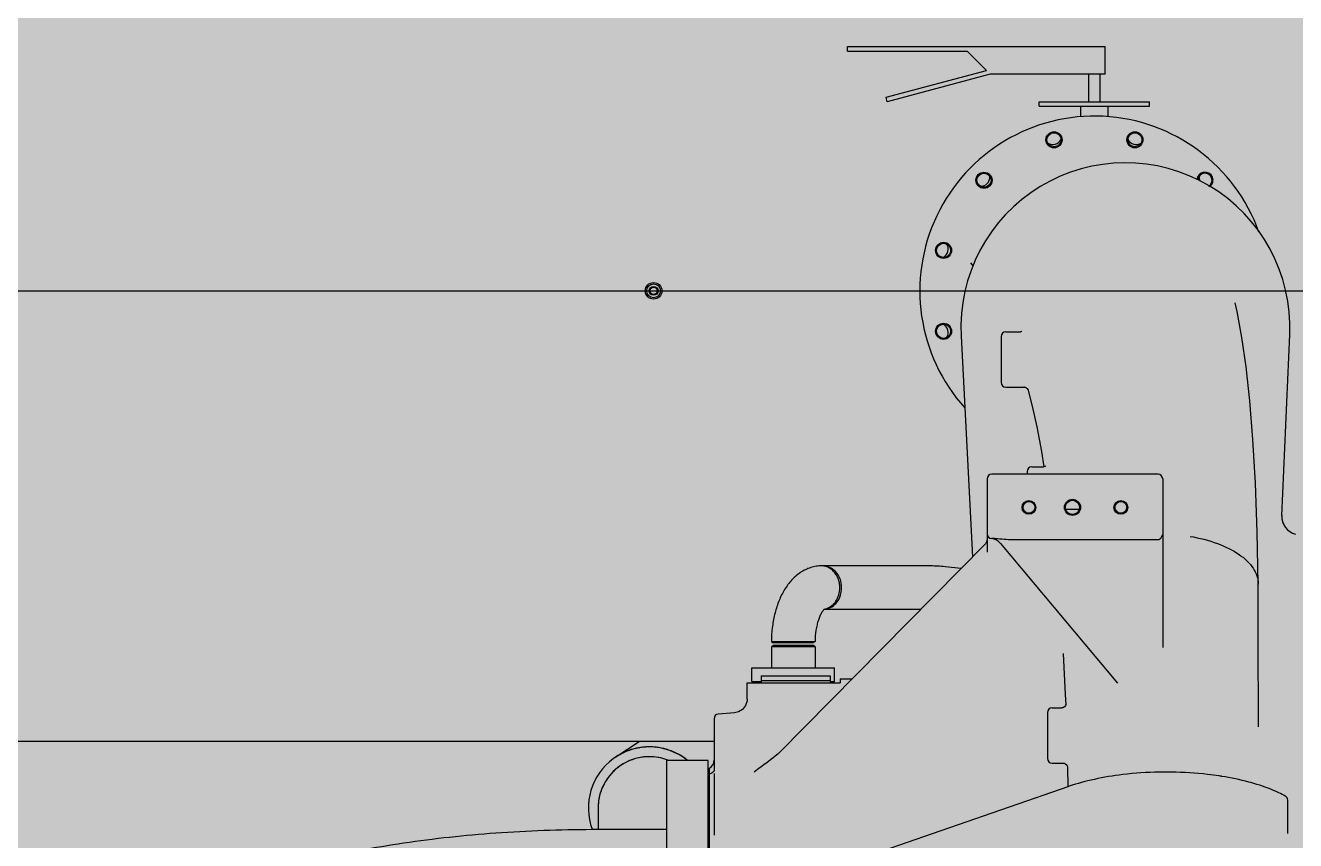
# Model space of a CAD drawing. Extents: x -18489 to 195597, y -1599 to 112111.
# Drawn here: x -16945.8 to -16770.5, y 2529.6 to 2642 of the extents above; entities that cross this region are included whole.
import ezdxf

# ---------------------------------------------------------------- set-up
doc = ezdxf.new("R2010")
doc.units = 0
doc.header["$LTSCALE"] = 100
for name, color, linetype in [('188K-SM-03-F10-MECH-EQ-Y2257103$0$0 Xref', 8, 'Continuous'), ('188K-SM-03-F10-MECH-EQ-Y2257103$0$M-EQU-FOUNDATION', 8, 'Continuous'), ('188K-SM-03-F10-MECH-EQ-Y2257103$0$Micron CUP L10 HVAC EQU$0$M-MECH-EQU', 136, 'Continuous'), ('188K-SM-03-F10-MECH-EQ-Y2257103$0$Micron CUP L10 HVAC EQU$0$M-PHASE1 AREA', 252, 'Continuous')]:
    doc.layers.add(name, color=color, linetype=linetype)
pattern_1 = [(50, (4473.52, 709.2), (54.6554, -4.78173), [5.715, -62.865]), (355, (4473.52, 709.2), (-10.57303, 57.31705), [4.572, -50.29218]), (100.45144, (4478.076, 708.8), (44.08237, 52.53533), [4.857, -53.42707]), (46.1842, (4473.52, 724.44), (81.32371, -12.6127), [8.5725, -94.2975]), (96.63556, (4480.3, 723.39), (71.22124, 74.22784), [7.2855, -80.14068]), (351.18415, (4473.52, 724.44), (71.22124, 74.22784), [6.858, -75.43792]), (21, (4481.14, 720.63), (45.48432, -30.67956), [5.715, -62.865]), (326, (4481.14, 720.63), (18.54061, 55.25639), [4.572, -50.292]), (71.45144, (4484.93, 718.07), (64.02493, 24.57683), [4.857, -53.42698]), (37.5, (4473.521, 709.2), (0.926581, 25.366512), [0, -49.6824, 0, -51.054, 0, -50.4825]), (7.5, (4473.52, 709.2), (20.0459, 30.054172), [0, -29.1084, 0, -48.5394, 0, -19.2405]), (327.5, (4456.529, 709.2), (40.677179, -1.718623), [0, -19.05, 0, -59.436, 0, -78.867]), (317.5, (4448.91, 709.2), (44.438754, 7.62795), [0, -24.765, 0, -39.4716, 0, -56.007])]

# ---------------------------------------------------------------- blocks, each defined once
blk = doc.blocks.new('188K-SM-03-F10-MECH-EQ-Y2257103$0$Micron CUP L10 HVAC EQU$0$A$C0c53ceb0')
at = {"layer": '188K-SM-03-F10-MECH-EQ-Y2257103$0$Micron CUP L10 HVAC EQU$0$M-PHASE1 AREA'}
for p, q in [((-6891.54736, 17210.47651), (-6891.54736, 17216.81982)), ((-6891.54736, 17216.81982), (-6536.32157, 17216.81982)), ((-6536.32157, 17178.75992), (-6536.32157, 17216.81982)), ((-6891.5451, 17210.47651), (-6726.6211, 17210.47651)), ((-6726.6211, 17210.47651), (-6700.08381, 17183.93922)), ((-6838.58449, 17146.82807), (-6700.08381, 17183.93922)), ((-6694.90451, 17178.75992), (-6836.94279, 17140.70088)), ((-6536.32157, 17178.75992), (-6694.90451, 17178.75992)), ((-6558.80164, 17140.70001), (-6558.80164, 17178.75992)), ((-6542.94335, 17140.70001), (-6542.94335, 17178.75992)), ((-6836.94602, 17140.70001), (-6838.58779, 17146.82719)), ((-6626.99231, 17134.3567), (-6626.99231, 17140.70001)), ((-6626.99231, 17140.70001), (-6474.75268, 17140.70001)), ((-6626.99231, 17134.3567), (-6474.75268, 17134.3567)), ((-6569.90245, 17119.88136), (-6569.90245, 17134.3567)), ((-6531.84254, 17119.88121), (-6531.84254, 17134.3567)), ((-6474.75268, 17134.3567), (-6474.75268, 17140.70001)), ((-6722.17334, 16918.57491), (-6718.21681, 16913.71284)), ((-8809.19869, 16879.86279), (-3683.5878, 16879.86279)), ((-6356.85535, 16863.3794), (-6356.84452, 16863.33432)), ((-6354.08388, 16851.24526), (-6356.85533, 16863.37944)), ((-6347.32954, 16815.57531), (-6354.08388, 16851.24526)), ((-6735.04364, 16817.48497), (-6719.084, 16512.95691)), ((-6679.76628, 16816.93708), (-6679.76628, 16753.5039)), ((-6673.42296, 16823.2804), (-6653.14525, 16823.2804)), ((-6652.31219, 16823.36744), (-6653.14501, 16823.27929)), ((-6651.47404, 16823.66777), (-6652.31219, 16823.36744)), ((-6651.16802, 16823.86628), (-6651.47404, 16823.66777)), ((-6651.23729, 16823.79086), (-6651.16802, 16823.86628)), ((-6341.47543, 16774.91361), (-6347.32954, 16815.57531)), ((-6292.29484, 16569.68996), (-6281.38945, 16819.46442)), ((-6336.40569, 16728.17397), (-6341.47543, 16774.91361)), ((-6673.42296, 16747.16058), (-6648.4242, 16747.16058)), ((-6648.00057, 16747.14763), (-6648.4242, 16747.16184)), ((-6648.00057, 16747.14763), (-6647.11669, 16747.02546)), ((-6645.94515, 16746.657), (-6648.00057, 16747.14763)), ((-6647.11669, 16747.02546), (-6645.73575, 16746.56351)), ((-6645.73575, 16746.56351), (-6644.55817, 16745.84673)), ((-6644.55817, 16745.84673), (-6643.61681, 16744.9554)), ((-6643.61681, 16744.9554), (-6642.92535, 16743.97783)), ((-6642.92535, 16743.97783), (-6642.52652, 16743.14756)), ((-6642.52652, 16743.14756), (-6642.37152, 16742.70321)), ((-6642.37152, 16742.70321), (-6642.33456, 16742.57573)), ((-6642.33466, 16742.57922), (-6636.79414, 16720.79351)), ((-6332.16604, 16674.81649), (-6336.40569, 16728.17397)), ((-6636.79414, 16720.79351), (-6630.55565, 16692.22898)), ((-6630.55565, 16692.22898), (-6624.19829, 16658.12387)), ((-6328.83485, 16614.46741), (-6332.16604, 16674.81649)), ((-6624.19829, 16658.12387), (-6620.8683, 16637.09159)), ((-6618.60546, 16637.91531), (-6620.69889, 16637.06757)), ((-6618.14723, 16638.37918), (-6618.60546, 16637.91531)), ((-6618.47242, 16637.48439), (-6618.14723, 16638.37918)), ((-6699.06071, 16620.54796), (-6699.06071, 16519.46347)), ((-6463.08929, 16626.89128), (-6692.71739, 16626.89128)), ((-6643.8253, 16630.69727), (-6643.8253, 16626.89128)), ((-6637.48198, 16637.04059), (-6621.19042, 16637.04059)), ((-6620.69889, 16637.06757), (-6621.13141, 16637.04008)), ((-6456.74597, 16620.54796), (-6456.74597, 16388.14428)), ((-6326.41123, 16547.03773), (-6328.83485, 16614.46741)), ((-6572.06094, 16578.04773), (-6590.42806, 16578.04773)), ((-6699.68759, 16533.53366), (-6701.48741, 16530.75885)), ((-6699.06071, 16536.66586), (-6699.68759, 16533.53366)), ((-6689.79563, 16538.08483), (-6692.71739, 16538.08483)), ((-6463.09012, 16536.39713), (-6663.9029, 16536.39732)), ((-6324.86341, 16476.16707), (-6326.41123, 16547.03773)), ((-6986.5488, 16242.37058), (-6701.48866, 16530.7576)), ((-6680.78624, 16531.42551), (-6519.21806, 16338.87605)), ((-6928.09875, 16500.55629), (-6928.82184, 16500.54439)), ((-6777.15206, 16500.40952), (-6925.5037, 16500.40952)), ((-6734.87516, 16496.98145), (-6757.04024, 16499.26793)), ((-6324.89955, 16392.51965), (-6324.85943, 16475.42051)), ((-6324.86341, 16476.16707), (-6324.85943, 16475.42051)), ((-6790.73206, 16440.47266), (-6924.17247, 16440.47266)), ((-6996.86175, 16396.14419), (-6994.48608, 16394.32128)), ((-6996.86175, 16396.14419), (-6996.76742, 16396.14346)), ((-6996.8617, 16396.14419), (-6982.40226, 16396.13948)), ((-6938.99513, 16394.32128), (-6994.48568, 16394.32128)), ((-6989.62237, 16396.13991), (-6959.56762, 16396.1422)), ((-6982.40226, 16396.13948), (-6936.5951, 16396.16263)), ((-6959.56762, 16396.1422), (-6943.75502, 16396.14895)), ((-6943.75502, 16396.14895), (-6938.86333, 16396.15424)), ((-6936.59507, 16396.1626), (-6938.99473, 16394.32128)), ((-6938.86333, 16396.15424), (-6936.68542, 16396.16083)), ((-6936.68542, 16396.16083), (-6936.59507, 16396.1626)), ((-6324.64282, 16291.21307), (-6324.89955, 16392.51965)), ((-6996.87116, 16388.77433), (-6993.77562, 16391.14962)), ((-6996.87116, 16388.77433), (-6996.87116, 16359.9405)), ((-6936.60965, 16388.77433), (-6996.87116, 16388.77433)), ((-6993.77528, 16391.14962), (-6939.70553, 16391.14962)), ((-6936.60965, 16388.77433), (-6939.70518, 16391.14962)), ((-6936.60965, 16388.77433), (-6936.60965, 16359.9405)), ((-6594.16157, 16379.68827), (-6594.14999, 16379.49973)), ((-6594.15024, 16379.50374), (-6591.18979, 16323.02772)), ((-7023.83026, 16340.91054), (-7023.83026, 16359.9405)), ((-7023.8301, 16359.9405), (-6909.65071, 16359.9405)), ((-6909.65055, 16340.91054), (-6909.65055, 16359.9405)), ((-7023.8301, 16340.91054), (-7010.94064, 16340.91054)), ((-7010.94064, 16348.9271), (-7010.94064, 16339.41212)), ((-7010.94064, 16348.9271), (-6915.79088, 16348.9271)), ((-7010.94064, 16342.58378), (-6915.79088, 16342.58378)), ((-6915.79088, 16348.9271), (-6915.79088, 16339.41212)), ((-6915.79088, 16340.91054), (-6909.65071, 16340.91054)), ((-6901.70871, 16344.74051), (-6901.70871, 16339.41212)), ((-6901.70871, 16344.74051), (-6885.35983, 16344.74051)), ((-7030.17358, 16338.39719), (-7030.09186, 16339.41212)), ((-7030.17358, 16316.73887), (-7030.17358, 16338.39719)), ((-7030.09186, 16339.41212), (-6901.70871, 16339.41212)), ((-6591.18979, 16323.02772), (-6590.62098, 16309.12934)), ((-7032.37502, 16307.85333), (-7036.46827, 16302.59823)), ((-7030.34364, 16314.19718), (-7032.37502, 16307.85333)), ((-7030.17314, 16316.73887), (-7030.34364, 16314.19718)), ((-6594.52369, 16304.91726), (-6596.28711, 16304.64943)), ((-6592.18503, 16306.29275), (-6594.52369, 16304.91726)), ((-6590.90743, 16308.13102), (-6592.18503, 16306.29275)), ((-6590.61644, 16309.14515), (-6590.90743, 16308.13102)), ((-6590.61342, 16309.0719), (-6590.61644, 16309.14515)), ((-6590.60952, 16308.8507), (-6590.60878, 16308.83127)), ((-7076.00965, 16289.65258), (-7076.00965, 16217.7426)), ((-7047.69366, 16297.76925), (-7070.16944, 16295.98102)), ((-7042.12182, 16299.07577), (-7047.69365, 16297.76919)), ((-7036.46827, 16302.59823), (-7042.12182, 16299.07577)), ((-6615.75722, 16298.30742), (-6615.75722, 16234.87425)), ((-6609.4139, 16304.65074), (-6596.2879, 16304.65074)), ((-6324.65784, 16278.66907), (-6324.64282, 16291.21307)), ((-7076.00965, 16258.21766), (-8371.65441, 16258.21766)), ((-7211.39372, 16237.07827), (-7179.11759, 16258.21766)), ((-7004.96245, 16227.96709), (-6987.44991, 16241.57093)), ((-6986.54865, 16242.37072), (-6987.44983, 16241.57098)), ((-7141.0308, 16232.33492), (-7083.94094, 16232.33492)), ((-7141.0308, 15534.56999), (-7141.0308, 16232.33485)), ((-7083.94094, 15534.56999), (-7083.94094, 16232.33485)), ((-7082.3664, 15545.57249), (-7082.3664, 16221.3364)), ((-7076.01105, 16217.72537), (-7076.4243, 16216.87961)), ((-7076.00959, 16217.77797), (-7076.01105, 16217.72537)), ((-7015.92358, 16219.56421), (-7020.46544, 16216.11726)), ((-7008.99596, 16224.85386), (-7015.92358, 16219.56421)), ((-7004.96245, 16227.96709), (-7008.99596, 16224.85386)), ((-6609.4139, 16228.53093), (-6594.13297, 16228.53093)), ((-6594.1311, 16228.53229), (-6592.27644, 16228.24298)), ((-6592.27644, 16228.24298), (-6589.78345, 16226.70651)), ((-6589.78345, 16226.70651), (-6588.53371, 16224.78315)), ((-6588.53371, 16224.78315), (-6588.25642, 16223.73323)), ((-6588.25642, 16223.73323), (-6588.24646, 16223.64996)), ((-6588.24696, 16223.65455), (-6587.75874, 16195.7828)), ((-7079.38323, 16214.39421), (-7082.3664, 16213.0994)), ((-7078.92543, 16214.65973), (-7079.38323, 16214.39421)), ((-7078.35925, 16215.03985), (-7078.9456, 16214.64728)), ((-7076.4243, 16216.87961), (-7078.35925, 16215.03985)), ((-7076.00965, 16214.30796), (-7076.00965, 16129.08796)), ((-7020.46537, 16216.11728), (-7020.69477, 16215.95372)), ((-7082.35261, 16191.12833), (-7083.94094, 16191.12833)), ((-6931.29708, 16077.4099), (-6585.83538, 16196.44553)), ((-7236.00085, 16166.675), (-7236.00085, 16137.18516)), ((-6284.2181, 16131.41745), (-6284.2181, 16177.38721)), ((-7244.64023, 16137.17185), (-7238.00938, 16137.18516)), ((-7238.00938, 16137.18516), (-7141.0308, 16137.18516))]:
    blk.add_line(p, q, dxfattribs=at)
for centre, radius in [((-6606.69273, 17088.18672), 11.10081), ((-6606.69273, 17088.18672), 9.71796), ((-6495.05227, 17088.18672), 11.10081), ((-6495.05227, 17088.18672), 9.71796), ((-6703.3762, 17032.36649), 11.10081), ((-6703.3762, 17032.36649), 9.71796), ((-6759.19643, 16935.68302), 11.10081), ((-6759.19643, 16935.68302), 9.71796), ((-7159.43142, 16879.86279), 11.4879), ((-7159.43142, 16879.86279), 9.51498), ((-7159.43142, 16879.86279), 6.17839), ((-7159.43142, 16879.86279), 5.67682), ((-7159.43142, 16879.86279), 5.29033), ((-7159.43142, 16879.86279), 4.90973), ((-6759.19643, 16824.04256), 11.10081), ((-6759.19643, 16824.04256), 9.71796), ((-6641.35358, 16581.21939), 9.51498), ((-6641.35358, 16581.21939), 8.13213), ((-6581.2443, 16581.21939), 11.10081), ((-6581.2443, 16581.21939), 9.71796), ((-6514.48723, 16581.21939), 9.51498), ((-6514.48723, 16581.21939), 8.13213)]:
    blk.add_circle(centre, radius, dxfattribs=at)
for centre, radius, start, end in [((-6550.8725, 16879.86279), 241.04607, 19.67306152, 222.01496328), ((-6608.3345, 17094.31389), 12.68664, 237.24435671, 332.75501234), ((-6493.4105, 17094.31389), 12.68664, 207.24498766, 302.75564329), ((-6508.26408, 16829.36998), 227.09077, 357.5, 183), ((-6398.3688, 17032.36649), 11.10081, 305.31513384, 174.77127718), ((-6398.3688, 17032.36649), 9.71796, 301.43586892, 177.33330652), ((-6707.8616, 17036.85189), 12.68664, 267.24483742, 2.75513962), ((-6393.88339, 17036.85189), 12.68664, 177.24486038, 203.56872399), ((-6765.3236, 16937.32479), 12.68664, 297.24486047, 32.75509564), ((-6765.3236, 16822.40079), 12.68664, 327.24490436, 62.75513953), ((-6673.42296, 16816.93708), 6.34332, 90, 180), ((-6673.42296, 16753.5039), 6.34332, 180, 270), ((-6692.71739, 16620.54796), 6.34332, 90, 180), ((-6637.48198, 16630.69727), 6.34332, 90, 180), ((-6463.08929, 16620.54796), 6.34332, 0, 90), ((-6266.80923, 16568.59819), 25.50898, 177.54703661, 194.21043273), ((-6266.9406, 16568.70035), 25.37327, 177.5, 255.51083689), ((-6267.02073, 16568.56432), 25.29565, 194.2536509, 197.16283929), ((-6266.89514, 16568.61069), 25.42933, 197.17917334, 210.56801656), ((-6692.71739, 16544.42815), 6.34332, 180, 270), ((-6695.36403, 16519.19329), 19.02995, 40, 82.67919228), ((-6689.83849, 16501.79654), 36.28841, 86.03236377, 89.93233468), ((-6610.92386, 16641.62894), 183.27011, 326.23455387, 326.67385966), ((-6463.08929, 16544.42815), 6.34332, 326.6364995, 0), ((-6928.16501, 16462.5852), 22.3157, 280.81733248, 282.53403934), ((-7069.66634, 16289.65769), 6.34332, 94.549, 180), ((-6609.4139, 16298.30742), 6.34332, 90, 180), ((-7165.4251, 16166.71405), 84.04896, 51.45713016, 200.5775815), ((-7165.4251, 16166.71405), 70.57575, 68.7628907, 180), ((-7165.26266, 16166.64472), 84.19585, 118.83619751, 123.22314305), ((-7165.22008, 16166.54629), 84.30262, 111.09416367, 118.82928079), ((-7165.27566, 16166.6712), 84.16607, 107.82059027, 111.08946635), ((-7165.2323, 16166.53456), 84.30942, 103.28786319, 107.82022417), ((-7165.26053, 16166.64079), 84.19955, 99.42047787, 103.28578451), ((-7165.23886, 16166.50394), 84.33811, 95.53346404, 99.41978337), ((-7165.25106, 16166.61292), 84.22845, 91.28185913, 95.53235012), ((-7165.25088, 16166.5418), 84.29956, 90.12045476, 91.28089915), ((-7165.25088, 16166.49956), 84.3418, 87.99529832, 90.12039383), ((-7165.4245, 16166.69849), 70.56315, 69.60055185, 90.00048994), ((-7165.24828, 16166.58367), 84.25765, 83.26302024, 87.99506436), ((-7165.25567, 16166.54779), 84.29415, 81.23656794, 83.26089795), ((-7165.23586, 16166.6431), 84.19694, 61.63433711, 81.24000892), ((-7165.19744, 16166.72344), 84.10799, 61.25099112, 61.63136309), ((-7165.18903, 16166.74929), 84.08128, 54.53158801, 61.24754211), ((-7165.1793, 16166.76884), 84.05972, 53.82950208, 54.52925997), ((-7165.13573, 16166.82778), 83.98641, 51.33661504, 53.82976437), ((-6609.4139, 16234.87425), 6.34332, 180, 270), ((-7165.44911, 16166.63661), 70.62972, 68.8695991, 69.59933703), ((-7088.69629, 16232.33692), 12.68664, 299.93000415, 0), ((-6443.23403, 15785.78498), 429.82883, 81.04035308, 81.38552539), ((-6442.47617, 15790.60656), 424.94806, 80.85889677, 81.04004368), ((-6290.56163, 16177.38704), 6.34353, 0.00150957, 61.17503896)]:
    blk.add_arc(centre, radius, start, end, dxfattribs=at)
for points, knots in [([(-6663.9029, 16536.39732), (-6667.81647, 16536.39635), (-6675.64429, 16536.83193), (-6683.4219, 16537.73336), (-6687.32759, 16537.99797)], [0, 0, 0, 0, 0.4999315167, 1, 1, 1, 1]), ([(-6459.53754, 16538.49587), (-6460.22776, 16537.70364), (-6461.32806, 16536.68479), (-6462.73661, 16536.39702), (-6463.09012, 16536.39713)], [0, 0, 0, 0, 0.7482566958, 1, 1, 1, 1]), ([(-6418.89178, 16541.20287), (-6406.05935, 16539.03014), (-6382.45459, 16533.111), (-6355.95709, 16520.47838), (-6340.05287, 16507.74913), (-6331.59387, 16497.83396), (-6326.25676, 16487.24032), (-6324.92187, 16479.76821), (-6324.86341, 16476.16707)], [0, 0, 0, 0, 0.3194013858, 0.5942236481, 0.7120770994, 0.8170812019, 0.9116133441, 1, 1, 1, 1]), ([(-6928.82184, 16500.54439), (-6931.48005, 16500.45691), (-6936.786, 16499.86171), (-6944.49189, 16497.75519), (-6951.78267, 16494.53686), (-6958.54388, 16490.3393), (-6964.72196, 16485.2963), (-6972.21829, 16477.54956), (-6980.17459, 16466.15126), (-6987.47075, 16450.59449), (-6992.73516, 16433.43519), (-6995.98702, 16415.10998), (-6996.79594, 16402.5131), (-6996.86175, 16396.1442)], [0, 0, 0, 0, 0.0582917483, 0.1164540619, 0.1744438709, 0.2323424206, 0.2903539103, 0.348784375, 0.4681587537, 0.5929532698, 0.7239948362, 0.8604047949, 1, 1, 1, 1]), ([(-6902.4731, 16467.72817), (-6902.31369, 16469.80278), (-6902.36286, 16473.97588), (-6903.52961, 16480.07586), (-6905.74206, 16485.77362), (-6908.91195, 16490.82629), (-6912.9117, 16495.01791), (-6917.57949, 16498.16243), (-6922.71448, 16500.11401), (-6926.31791, 16500.55629), (-6928.09875, 16500.55629)], [0, 0, 0, 0, 0.1340698185, 0.2672574981, 0.3981429229, 0.5256355646, 0.6491537939, 0.7687690772, 0.8852530029, 1, 1, 1, 1]), ([(-6900.03778, 16467.41395), (-6899.34637, 16475.38688), (-6903.05744, 16491.74781), (-6918.36827, 16500.40797), (-6925.5037, 16500.4094)], [0, 0, 0, 0, 0.5286502681, 1, 1, 1, 1]), ([(-6924.07519, 16440.51939), (-6918.01068, 16440.9169), (-6905.42423, 16447.7438), (-6900.61943, 16460.70673), (-6900.03778, 16467.41395)], [0, 0, 0, 0, 0.4744386119, 1, 1, 1, 1]), ([(-6923.32207, 16440.80135), (-6921.95095, 16441.10615), (-6919.23508, 16441.9852), (-6915.43235, 16444.03852), (-6911.96582, 16446.77966), (-6908.92614, 16450.13301), (-6906.38918, 16454.01173), (-6903.74766, 16459.77321), (-6902.71894, 16464.52894), (-6902.4731, 16467.72817)], [0, 0, 0, 0, 0.1158501219, 0.2338640861, 0.3546685669, 0.4785826559, 0.6055855843, 0.7353508664, 1, 1, 1, 1]), ([(-6923.95393, 16440.70417), (-6924.1858, 16440.48262), (-6924.718, 16439.91972), (-6925.57223, 16438.87067), (-6926.56638, 16437.45982), (-6928.11305, 16434.93426), (-6930.05936, 16430.97611), (-6932.16043, 16425.36933), (-6933.97205, 16418.85941), (-6935.87946, 16409.0805), (-6936.51211, 16401.38847), (-6936.59505, 16396.16263)], [0, 0, 0, 0, 0.0204150922, 0.0492502283, 0.0860533451, 0.1301973803, 0.2376650337, 0.3662022205, 0.5108566074, 0.6672902799, 1, 1, 1, 1]), ([(-6923.416, 16441.16496), (-6923.47408, 16441.12457), (-6923.65868, 16440.97669), (-6923.83428, 16440.8185), (-6923.95393, 16440.70417)], [0, 0, 0, 0, 0.2994416963, 1, 1, 1, 1]), ([(-7165.4251, 16237.26164), (-7170.03741, 16237.26164), (-7179.28733, 16236.35157), (-7192.60867, 16232.30796), (-7204.89053, 16225.7427), (-7215.65391, 16216.90712), (-7224.48691, 16206.14174), (-7231.04987, 16193.85862), (-7235.09115, 16180.53684), (-7236.00085, 16171.2871), (-7236.00085, 16166.675)], [0, 0, 0, 0, 0.1250048469, 0.2500020188, 0.37500258, 0.5000020168, 0.6250026798, 0.7500014707, 0.8750006225, 1, 1, 1, 1]), ([(-6511.91204, 16212.61189), (-6525.05098, 16211.03179), (-6550.01472, 16206.95086), (-6574.46714, 16200.36269), (-6585.83538, 16196.44553)], [0, 0, 0, 0, 0.5239416498, 1, 1, 1, 1]), ([(-6444.54693, 16216.06423), (-6450.23447, 16216.14795), (-6472.7291, 16216.10759), (-6495.2266, 16214.6185), (-6511.91204, 16212.61189)], [0, 0, 0, 0, 0.252876259, 1, 1, 1, 1]), ([(-6378.85206, 16210.76473), (-6384.15048, 16211.56745), (-6405.94137, 16214.45605), (-6427.92868, 16215.81962), (-6444.54693, 16216.06423)], [0, 0, 0, 0, 0.2438190511, 1, 1, 1, 1]), ([(-6326.71515, 16199.11429), (-6330.45773, 16200.27171), (-6346.32905, 16204.82108), (-6362.5362, 16208.15768), (-6374.96621, 16210.15782)], [0, 0, 0, 0, 0.237315929, 1, 1, 1, 1]), ([(-6287.49494, 16182.94008), (-6290.34824, 16184.51577), (-6302.96785, 16190.94611), (-6316.30526, 16195.89497), (-6326.71515, 16199.11429)], [0, 0, 0, 0, 0.2302568287, 1, 1, 1, 1]), ([(-7998.53039, 15738.90054), (-7998.50769, 15741.10988), (-7998.46006, 15743.31912), (-7998.38749, 15745.52824), (-7997.72962, 15765.55535), (-7992.34762, 15805.35349), (-7972.8171, 15861.59428), (-7943.68601, 15911.9367), (-7907.44144, 15955.01975), (-7866.45879, 15990.78427), (-7822.37933, 16020.14166), (-7775.89343, 16044.39298), (-7727.00708, 16064.70314), (-7675.47311, 16081.91635), (-7621.08254, 16096.54278), (-7563.7924, 16108.84623), (-7482.45976, 16122.52288), (-7375.77324, 16133.83241), (-7288.89203, 16137.01027), (-7244.64023, 16137.17185)], [-0.0070909638, -0.0070909638, -0.0070909638, -0.0070909638, 0, 0, 0, 0.0642840524, 0.1278026748, 0.1898343356, 0.2498173978, 0.3076101476, 0.3637527791, 0.419333876, 0.4755606662, 0.5334097991, 0.5935183628, 0.6561610746, 0.7213216583, 0.8580339106, 1, 1, 1, 1])]:
    blk.add_open_spline(points, degree=3, knots=knots, dxfattribs=at)
for points in [[(-6458.56779, 16539.76844), (-6458.86456, 16539.32532), (-6459.1872, 16538.89798), (-6459.53754, 16538.49587)], [(-6757.04024, 16499.26793), (-6763.71953, 16499.95694), (-6770.43733, 16500.40952), (-6777.15206, 16500.40952)]]:
    blk.add_open_spline(points, degree=3, dxfattribs=at)
blk = doc.blocks.new('188K-SM-03-F10-MECH-EQ-Y2257103$0$Micron CUP L10 HVAC EQU')
at = {"layer": '188K-SM-03-F10-MECH-EQ-Y2257103$0$Micron CUP L10 HVAC EQU$0$M-MECH-EQU'}
blk.add_blockref('188K-SM-03-F10-MECH-EQ-Y2257103$0$Micron CUP L10 HVAC EQU$0$A$C0c53ceb0', (-206166.7, 2082.2), dxfattribs=at)
blk = doc.blocks.new('188K-SM-03-F10-MECH-EQ-Y2257103')
at = {"layer": '188K-SM-03-F10-MECH-EQ-Y2257103$0$M-EQU-FOUNDATION'}
h = blk.add_hatch(dxfattribs=at)
h.set_pattern_fill('AR-CONC', color=256, scale=0.3)
h.set_pattern_definition(pattern_1)
h.paths.add_polyline_path([(-17043.15, 4192.46), (-16393.15, 4192.46), (-16393.15, 1372.46), (-17043.15, 1372.46)], flags=16)
h.paths.add_polyline_path([(-17048.15, 4197.46), (-16388.15, 4197.46), (-16388.15, 1367.46), (-17048.15, 1367.46)])
h = blk.add_hatch(dxfattribs=at)
h.set_pattern_fill('AR-CONC', color=256, scale=0.3)
h.set_pattern_definition(pattern_1)
h.paths.add_polyline_path([(-17033.15, 4182.46), (-16403.15, 4182.46), (-16403.15, 1382.46), (-17033.15, 1382.46)])
at = {"layer": '188K-SM-03-F10-MECH-EQ-Y2257103$0$0 Xref', "xscale": 0.1, "yscale": 0.1, "zscale": 0.1}
blk.add_blockref('188K-SM-03-F10-MECH-EQ-Y2257103$0$Micron CUP L10 HVAC EQU', (4473.52, 709.2), dxfattribs=at)

msp = doc.modelspace()

# ---------------------------------------------------------------- block references
msp.add_blockref('188K-SM-03-F10-MECH-EQ-Y2257103', (0, 0))

doc.saveas('drawing.dxf')
